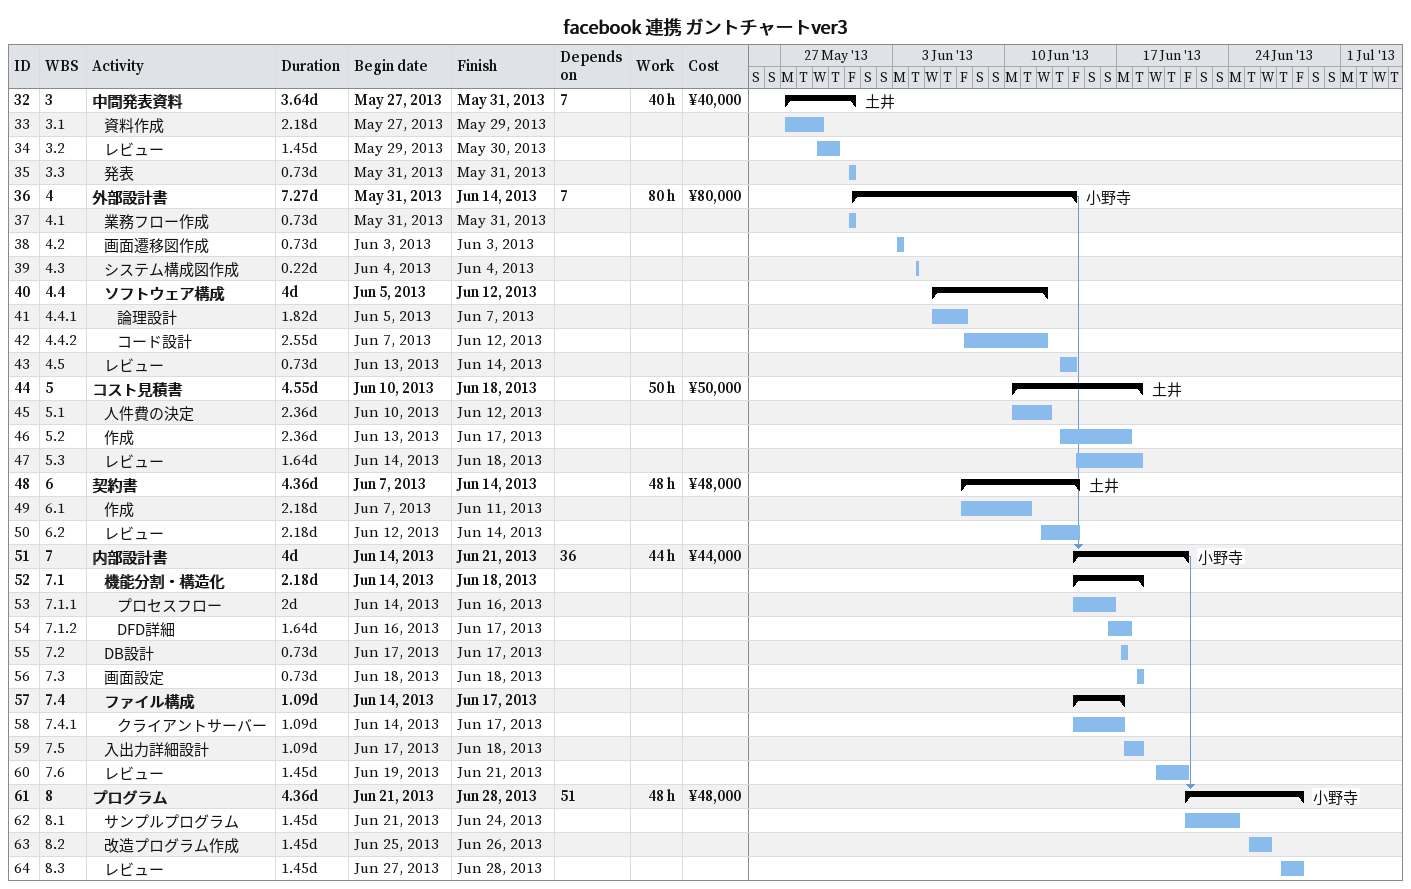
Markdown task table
facebook 連携 ガントチャートver3

| ID | WBS | Task | Duration | Start | Finish | Predecessors | Resources | Work (h) | Cost (¥) |
|---|---|---|---|---|---|---|---|---|---|
| 32 | 3 | **中間発表資料** | 3.64d | 2013-05-27 | 2013-05-31 | 7 | 土井 | 40 | 40000 |
| 33 | 3.1 | 資料作成 | 2.18d | 2013-05-27 | 2013-05-29 |  |  |  |  |
| 34 | 3.2 | レビュー | 1.45d | 2013-05-29 | 2013-05-30 |  |  |  |  |
| 35 | 3.3 | 発表 | 0.73d | 2013-05-31 | 2013-05-31 |  |  |  |  |
| 36 | 4 | **外部設計書** | 7.27d | 2013-05-31 | 2013-06-14 | 7 | 小野寺 | 80 | 80000 |
| 37 | 4.1 | 業務フロー作成 | 0.73d | 2013-05-31 | 2013-05-31 |  |  |  |  |
| 38 | 4.2 | 画面遷移図作成 | 0.73d | 2013-06-03 | 2013-06-03 |  |  |  |  |
| 39 | 4.3 | システム構成図作成 | 0.22d | 2013-06-04 | 2013-06-04 |  |  |  |  |
| 40 | 4.4 | **ソフトウェア構成** | 4d | 2013-06-05 | 2013-06-12 |  |  |  |  |
| 41 | 4.4.1 | 論理設計 | 1.82d | 2013-06-05 | 2013-06-07 |  |  |  |  |
| 42 | 4.4.2 | コード設計 | 2.55d | 2013-06-07 | 2013-06-12 |  |  |  |  |
| 43 | 4.5 | レビュー | 0.73d | 2013-06-13 | 2013-06-14 |  |  |  |  |
| 44 | 5 | **コスト見積書** | 4.55d | 2013-06-10 | 2013-06-18 |  | 土井 | 50 | 50000 |
| 45 | 5.1 | 人件費の決定 | 2.36d | 2013-06-10 | 2013-06-12 |  |  |  |  |
| 46 | 5.2 | 作成 | 2.36d | 2013-06-13 | 2013-06-17 |  |  |  |  |
| 47 | 5.3 | レビュー | 1.64d | 2013-06-14 | 2013-06-18 |  |  |  |  |
| 48 | 6 | **契約書** | 4.36d | 2013-06-07 | 2013-06-14 |  | 土井 | 48 | 48000 |
| 49 | 6.1 | 作成 | 2.18d | 2013-06-07 | 2013-06-11 |  |  |  |  |
| 50 | 6.2 | レビュー | 2.18d | 2013-06-12 | 2013-06-14 |  |  |  |  |
| 51 | 7 | **内部設計書** | 4d | 2013-06-14 | 2013-06-21 | 36 | 小野寺 | 44 | 44000 |
| 52 | 7.1 | **機能分割・構造化** | 2.18d | 2013-06-14 | 2013-06-18 |  |  |  |  |
| 53 | 7.1.1 | プロセスフロー | 2d | 2013-06-14 | 2013-06-16 |  |  |  |  |
| 54 | 7.1.2 | DFD詳細 | 1.64d | 2013-06-16 | 2013-06-17 |  |  |  |  |
| 55 | 7.2 | DB設計 | 0.73d | 2013-06-17 | 2013-06-17 |  |  |  |  |
| 56 | 7.3 | 画面設定 | 0.73d | 2013-06-18 | 2013-06-18 |  |  |  |  |
| 57 | 7.4 | **ファイル構成** | 1.09d | 2013-06-14 | 2013-06-17 |  |  |  |  |
| 58 | 7.4.1 | クライアントサーバー | 1.09d | 2013-06-14 | 2013-06-17 |  |  |  |  |
| 59 | 7.5 | 入出力詳細設計 | 1.09d | 2013-06-17 | 2013-06-18 |  |  |  |  |
| 60 | 7.6 | レビュー | 1.45d | 2013-06-19 | 2013-06-21 |  |  |  |  |
| 61 | 8 | **プログラム** | 4.36d | 2013-06-21 | 2013-06-28 | 51 | 小野寺 | 48 | 48000 |
| 62 | 8.1 | サンプルプログラム | 1.45d | 2013-06-21 | 2013-06-24 |  |  |  |  |
| 63 | 8.2 | 改造プログラム作成 | 1.45d | 2013-06-25 | 2013-06-26 |  |  |  |  |
| 64 | 8.3 | レビュー | 1.45d | 2013-06-27 | 2013-06-28 |  |  |  |  |
